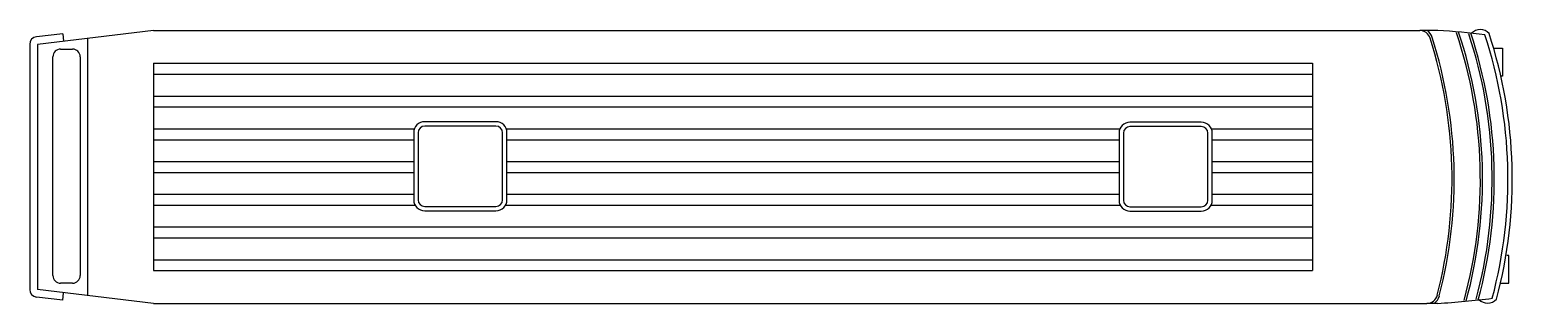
# Model space of a CAD drawing. Extents: x -7 to 6.6, y -1.4 to 1.2.
import ezdxf

# ---------------------------------------------------------------- set-up
doc = ezdxf.new("R2010")
doc.units = 0
doc.header["$LTSCALE"] = 0.75
doc.layers.get('0').update_dxf_attribs({"linetype": 'CONTINUOUS'})

msp = doc.modelspace()

# ---------------------------------------------------------------- linework, layer by layer
at = {"color": 0, "linetype": 'BYBLOCK'}
for p, q in [((-6.701, 1.12), (-6.942, 1.092)), ((-5.871, 1.149), (-6.933, 1.022)), ((-6.701, 1.12), (-6.693, 1.051)), ((-5.871, 1.149), (5.709, 1.149)), ((5.872, 1.149), (5.709, 1.149)), ((-7.003, 1.022), (-7.003, -1.224)), ((-6.933, 1.022), (-6.933, -1.224)), ((-6.721, 0.979), (-6.611, 0.979)), ((-6.476, 1.077), (-6.476, -1.279)), ((6.385, 0.986), (6.467, 0.986)), ((6.467, 0.986), (6.467, 0.731)), ((-6.791, -1.096), (-6.791, 0.909)), ((-6.541, 0.909), (-6.541, -1.096)), ((-5.871, 0.849), (4.727, 0.849)), ((-5.871, 0.849), (-5.871, -1.051)), ((4.727, 0.849), (4.727, -1.051)), ((-5.871, 0.749), (4.727, 0.749)), ((6.467, 0.731), (6.448, 0.731)), ((-5.871, 0.549), (4.727, 0.549)), ((-5.871, 0.449), (4.727, 0.449)), ((-2.739, 0.313), (-3.391, 0.313)), ((-2.739, 0.273), (-3.391, 0.273)), ((3.711, 0.309), (3.059, 0.309)), ((-5.871, 0.249), (-3.485, 0.249)), ((-5.871, 0.149), (-3.491, 0.149)), ((-3.491, 0.213), (-3.491, -0.402)), ((-3.451, 0.213), (-3.451, -0.402)), ((-2.679, -0.402), (-2.679, 0.213)), ((-2.646, 0.249), (2.967, 0.249)), ((-2.639, -0.402), (-2.639, 0.213)), ((-2.639, 0.149), (2.959, 0.149)), ((2.959, 0.209), (2.959, -0.405)), ((2.999, 0.209), (2.999, -0.405)), ((3.711, 0.269), (3.059, 0.269)), ((3.771, -0.405), (3.771, 0.209)), ((3.802, 0.249), (4.727, 0.249)), ((3.811, -0.405), (3.811, 0.209)), ((3.811, 0.149), (4.727, 0.149)), ((-5.871, -0.051), (-3.491, -0.051)), ((-2.639, -0.051), (2.959, -0.051)), ((3.811, -0.051), (4.727, -0.051)), ((-5.871, -0.151), (-3.491, -0.151)), ((-2.639, -0.151), (2.959, -0.151)), ((3.811, -0.151), (4.727, -0.151)), ((-5.871, -0.351), (-3.491, -0.351)), ((-2.639, -0.351), (2.959, -0.351)), ((3.811, -0.351), (4.727, -0.351)), ((-5.871, -0.451), (-3.478, -0.451)), ((-3.391, -0.462), (-2.739, -0.462)), ((-3.391, -0.502), (-2.739, -0.502)), ((-2.652, -0.451), (2.97, -0.451)), ((3.059, -0.465), (3.711, -0.465)), ((3.059, -0.505), (3.711, -0.505)), ((3.8, -0.451), (4.727, -0.451)), ((-5.871, -0.651), (4.727, -0.651)), ((-5.871, -0.751), (4.727, -0.751)), ((6.524, -0.912), (6.505, -0.912)), ((6.524, -1.167), (6.524, -0.912)), ((-5.871, -0.951), (4.727, -0.951)), ((-5.871, -1.051), (4.727, -1.051)), ((-6.611, -1.166), (-6.721, -1.166)), ((6.442, -1.167), (6.524, -1.167)), ((-6.701, -1.322), (-6.942, -1.293)), ((-5.871, -1.351), (-6.933, -1.224)), ((-6.701, -1.322), (-6.693, -1.253)), ((-5.871, -1.351), (5.773, -1.351)), ((5.872, -1.351), (5.773, -1.351))]:
    msp.add_line(p, q, dxfattribs=at)
for centre, radius, start, end in [((-6.933, 1.022), 0.07, 96.8199, 180), ((5.709, 1.049), 0.1, 17.6841, 90), ((5.709, 1.049), 0.12, 17.6841, 56.4427), ((1.755, -0.211), 4.269, 345.4909, 17.6841), ((5.442, -6.067), 7.229, 83.1428, 86.5845), ((2.034, -0.211), 4.229, 344.7288, 18.4726), ((2.034, -0.211), 4.249, 344.7288, 18.4726), ((2.142, -0.211), 4.229, 344.8907, 18.3227), ((2.142, -0.211), 4.249, 344.8907, 18.3227), ((6.262, 1.045), 0.112, 43.7078, 135.3734), ((2.266, -0.211), 4.249, 345.1065, 18.1199), ((2.266, -0.211), 4.289, 345.1065, 18.1199), ((-6.721, 0.909), 0.07, 90, 180), ((-6.611, 0.909), 0.07, 0, 90), ((1.755, -0.211), 4.249, 345.4909, 17.6841), ((-3.391, 0.213), 0.1, 90, 180), ((-3.391, 0.213), 0.06, 90, 180), ((-2.739, 0.213), 0.1, 360, 90), ((-2.739, 0.213), 0.06, 360, 90), ((3.059, 0.209), 0.1, 90, 180), ((3.711, 0.209), 0.1, 360, 90), ((3.059, 0.209), 0.06, 90, 180), ((3.711, 0.209), 0.06, 360, 90), ((-3.391, -0.402), 0.1, 180, 270), ((-3.391, -0.402), 0.06, 180, 270), ((-2.739, -0.402), 0.1, 270, 360), ((-2.739, -0.402), 0.06, 270, 360), ((3.059, -0.405), 0.1, 180, 270), ((3.059, -0.405), 0.06, 180, 270), ((3.711, -0.405), 0.1, 270, 360), ((3.711, -0.405), 0.06, 270, 360), ((-6.721, -1.096), 0.07, 180, 270), ((-6.611, -1.096), 0.07, 270, 0), ((-6.933, -1.224), 0.07, 180, 263.1801), ((5.773, -1.251), 0.1, 270, 345.4909), ((5.773, -1.251), 0.12, 303.5573, 345.4909), ((5.442, 5.865), 7.229, 273.4155, 277.4002), ((6.33, -1.236), 0.112, 224.6266, 316.2922)]:
    msp.add_arc(centre, radius, start, end, dxfattribs=at)

doc.saveas('drawing.dxf')
